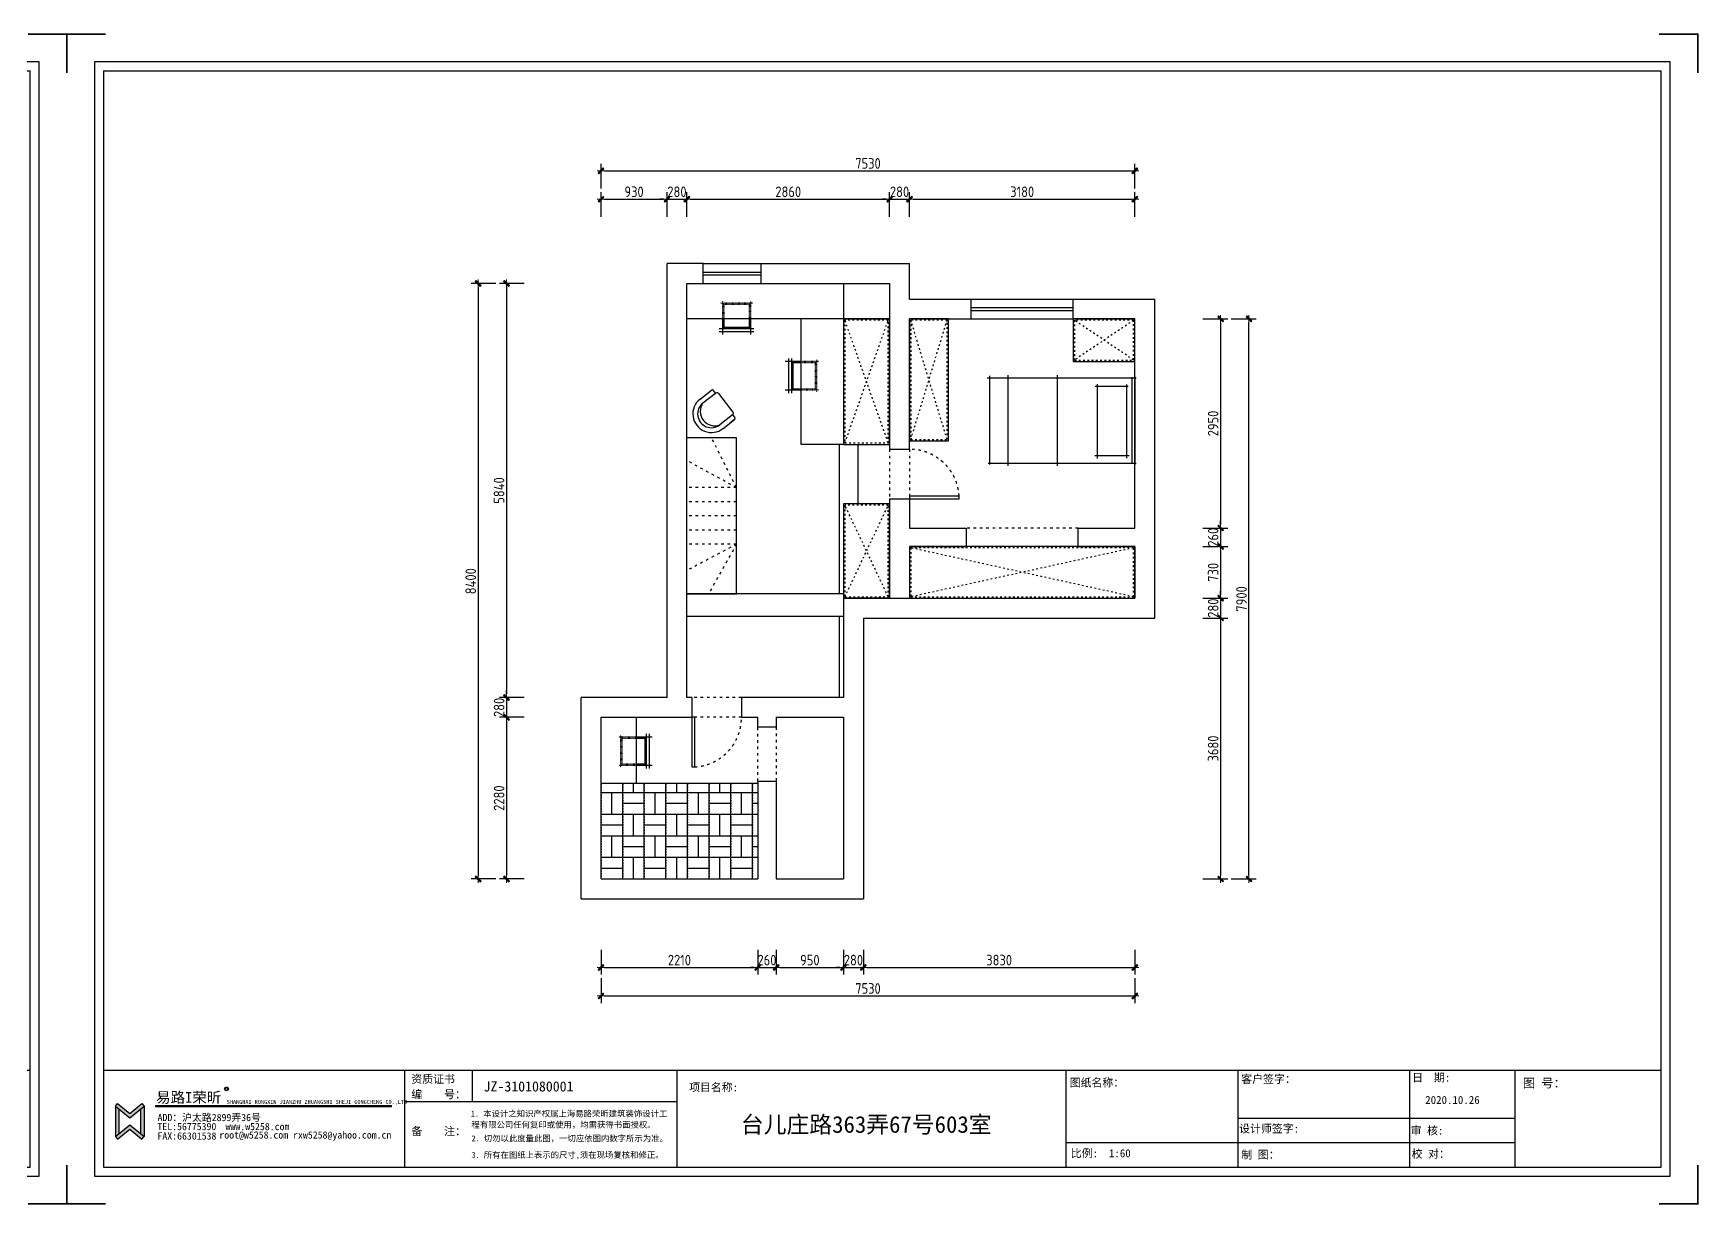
# Model space of a CAD drawing. Header units: millimetres. Extents: x -58733 to 427521, y -235734 to 553534.
# Drawn here: x 25250 to 48742, y 367952 to 384476 of the extents above; entities that cross this region are included whole.
import ezdxf

# ---------------------------------------------------------------- set-up
doc = ezdxf.new("R2010")
doc.units = ezdxf.units.MM
doc.linetypes.add('ACAD_ISO03W100', pattern=[30, 12, -18])
for name, color, linetype in [('00-墙体', 7, 'Continuous'), ('02-活动家具', 1, 'Continuous'), ('图框', 251, 'Continuous'), ('目录文字', 8, 'Continuous')]:
    doc.layers.add(name, color=color, linetype=linetype)
doc.layers.add('墙体', color=7, linetype='Continuous', lineweight=30)
doc.styles.add('CCD_DIM', font='ARCHS.SHX')
doc.styles.get("Standard").update_dxf_attribs({"font": 'simsun.ttc'})
doc.styles.add('YQ_DIM', font='SUPEROS.SHX', dxfattribs={"width": 0.8, "bigfont": 'HZDX.SHX'})
doc.styles.add('宋体', font='simsun.ttc', dxfattribs={"height": 120})
doc.styles.add('英文', font='simhei.ttf')
doc.styles.add('黑体', font='simhei.ttf')
doc.dimstyles.new('海龍1：50', dxfattribs={"dimscale": 50, "dimtxt": 3, "dimasz": 1, "dimexe": 2, "dimexo": 2, "dimgap": 0.6, "dimtad": 1, "dimdec": 0, "dimrnd": 5, "dimdsep": 46, "dimtxsty": 'CCD_DIM', "dimblk": 'WS-cj', "dimcen": 1, "dimclrd": 242, "dimclre": 242, "dimclrt": 2, "dimadec": 0, "dimazin": 2, "dimtfac": 1, "dimtdec": 0, "dimtix": 1, "dimtmove": 2, "dimatfit": 3, "dimldrblk": 'CCD_Leader_Arrow', "dimfxl": 5, "dimfxlon": 1, "dimtolj": 1, "dimarcsym": 0})

# ---------------------------------------------------------------- blocks, each defined once
blk = doc.blocks.new('WS-cj')
blk.add_hatch(color=1).paths.add_polyline_path([(0.59, 0.82), (-0.82, -0.59), (-0.59, -0.82), (0.82, 0.59)])
at = {"color": 1, "linetype": 'ByBlock', "lineweight": 0}
for p, q in [((-1.1, 0), (0, 0)), ((0, 0), (1.1, 0))]:
    blk.add_line(p, q, dxfattribs=at)
at = {"color": 1}
blk.add_lwpolyline([(0.59, 0.82), (-0.82, -0.59), (-0.59, -0.82), (0.82, 0.59)], close=True, dxfattribs=at)
blk = doc.blocks.new('*D380')
at = {"color": 242, "lineweight": -2}
for p, q in [((33259, 381885), (33259, 382235)), ((34189, 381885), (34189, 382235)), ((33309, 382135), (34139, 382135))]:
    blk.add_line(p, q, dxfattribs=at)
at = {"layer": 'Defpoints', "color": 0}
for p in [(34189, 382135), (33259, 381735), (34189, 381735)]:
    blk.add_point(p, dxfattribs=at)
at = {"color": 242, "lineweight": -2, "xscale": 50, "yscale": 50, "zscale": 50, "rotation": 180}
blk.add_blockref('WS-cj', (33259, 382135), dxfattribs=at)
at = {"color": 242, "lineweight": -2, "xscale": 50, "yscale": 50, "zscale": 50}
blk.add_blockref('WS-cj', (34189, 382135), dxfattribs=at)
at = {"color": 2, "insert": (33724, 382240), "char_height": 150, "attachment_point": 5, "style": 'CCD_DIM'}
blk.add_mtext('\\A1;930', dxfattribs=at)
blk = doc.blocks.new('CCD_Leader_Arrow')
at = {"color": 1, "linetype": 'ByBlock'}
blk.add_line((0, 0), (-1, 0), dxfattribs=at)
for points in [[(-0.86, 0.67), (-0.6, 0.85), (-0.24, 0), (0, 0)], [(-0.86, -0.67), (-0.6, -0.85), (-0.24, 0), (0, 0)]]:
    blk.add_solid(points, dxfattribs=at)
blk = doc.blocks.new('*D381')
at = {"color": 242, "lineweight": -2}
for p, q in [((34189, 381885), (34189, 382235)), ((34469, 381885), (34469, 382235)), ((34139, 382135), (34089, 382135)), ((34189, 382135), (34469, 382135)), ((34519, 382135), (34569, 382135))]:
    blk.add_line(p, q, dxfattribs=at)
at = {"layer": 'Defpoints', "color": 0}
for p in [(34469, 382135), (34189, 381735), (34469, 381735)]:
    blk.add_point(p, dxfattribs=at)
at = {"color": 242, "lineweight": -2, "xscale": 50, "yscale": 50, "zscale": 50}
blk.add_blockref('WS-cj', (34189, 382135), dxfattribs=at)
at = {"color": 242, "lineweight": -2, "xscale": 50, "yscale": 50, "zscale": 50, "rotation": 180}
blk.add_blockref('WS-cj', (34469, 382135), dxfattribs=at)
at = {"color": 2, "insert": (34329, 382240), "char_height": 150, "attachment_point": 5, "style": 'CCD_DIM'}
blk.add_mtext('\\A1;280', dxfattribs=at)
blk = doc.blocks.new('*D382')
at = {"color": 242, "lineweight": -2}
for p, q in [((34469, 381885), (34469, 382235)), ((37329, 381885), (37329, 382235)), ((34519, 382135), (37279, 382135))]:
    blk.add_line(p, q, dxfattribs=at)
at = {"layer": 'Defpoints', "color": 0}
for p in [(37329, 382135), (34469, 381735), (37329, 381735)]:
    blk.add_point(p, dxfattribs=at)
at = {"color": 242, "lineweight": -2, "xscale": 50, "yscale": 50, "zscale": 50, "rotation": 180}
blk.add_blockref('WS-cj', (34469, 382135), dxfattribs=at)
at = {"color": 242, "lineweight": -2, "xscale": 50, "yscale": 50, "zscale": 50}
blk.add_blockref('WS-cj', (37329, 382135), dxfattribs=at)
at = {"color": 2, "insert": (35899, 382240), "char_height": 150, "attachment_point": 5, "style": 'CCD_DIM'}
blk.add_mtext('\\A1;2860', dxfattribs=at)
blk = doc.blocks.new('*D383')
at = {"color": 242, "lineweight": -2}
for p, q in [((37329, 381885), (37329, 382235)), ((37609, 381885), (37609, 382235)), ((37279, 382135), (37229, 382135)), ((37329, 382135), (37609, 382135)), ((37659, 382135), (37709, 382135))]:
    blk.add_line(p, q, dxfattribs=at)
at = {"layer": 'Defpoints', "color": 0}
for p in [(37609, 382135), (37329, 381735), (37609, 381735)]:
    blk.add_point(p, dxfattribs=at)
at = {"color": 242, "lineweight": -2, "xscale": 50, "yscale": 50, "zscale": 50}
blk.add_blockref('WS-cj', (37329, 382135), dxfattribs=at)
at = {"color": 242, "lineweight": -2, "xscale": 50, "yscale": 50, "zscale": 50, "rotation": 180}
blk.add_blockref('WS-cj', (37609, 382135), dxfattribs=at)
at = {"color": 2, "insert": (37469, 382240), "char_height": 150, "attachment_point": 5, "style": 'CCD_DIM'}
blk.add_mtext('\\A1;280', dxfattribs=at)
blk = doc.blocks.new('*D384')
at = {"color": 242, "lineweight": -2}
for p, q in [((37609, 381885), (37609, 382235)), ((40789, 381885), (40789, 382235)), ((37659, 382135), (40739, 382135))]:
    blk.add_line(p, q, dxfattribs=at)
at = {"layer": 'Defpoints', "color": 0}
for p in [(40789, 382135), (37609, 381735), (40789, 381735)]:
    blk.add_point(p, dxfattribs=at)
at = {"color": 242, "lineweight": -2, "xscale": 50, "yscale": 50, "zscale": 50, "rotation": 180}
blk.add_blockref('WS-cj', (37609, 382135), dxfattribs=at)
at = {"color": 242, "lineweight": -2, "xscale": 50, "yscale": 50, "zscale": 50}
blk.add_blockref('WS-cj', (40789, 382135), dxfattribs=at)
at = {"color": 2, "insert": (39199, 382240), "char_height": 150, "attachment_point": 5, "style": 'CCD_DIM'}
blk.add_mtext('\\A1;3180', dxfattribs=at)
blk = doc.blocks.new('*D385')
at = {"color": 242, "lineweight": -2}
for p, q in [((33259, 382285), (33259, 382635)), ((33309, 382535), (40739, 382535)), ((40789, 382285), (40789, 382635))]:
    blk.add_line(p, q, dxfattribs=at)
at = {"layer": 'Defpoints', "color": 0}
for p in [(40789, 382535), (33259, 381735), (40789, 381735)]:
    blk.add_point(p, dxfattribs=at)
at = {"color": 242, "lineweight": -2, "xscale": 50, "yscale": 50, "zscale": 50, "rotation": 180}
blk.add_blockref('WS-cj', (33259, 382535), dxfattribs=at)
at = {"color": 242, "lineweight": -2, "xscale": 50, "yscale": 50, "zscale": 50}
blk.add_blockref('WS-cj', (40789, 382535), dxfattribs=at)
at = {"color": 2, "insert": (37024, 382640), "char_height": 150, "attachment_point": 5, "style": 'CCD_DIM'}
blk.add_mtext('\\A1;7530', dxfattribs=at)
blk = doc.blocks.new('*D386')
at = {"color": 242, "lineweight": -2}
for p, q in [((33259, 371547), (33259, 371197)), ((35469, 371547), (35469, 371197)), ((33309, 371297), (35419, 371297))]:
    blk.add_line(p, q, dxfattribs=at)
at = {"layer": 'Defpoints', "color": 0}
for p in [(33259, 371697), (35469, 371697), (35469, 371297)]:
    blk.add_point(p, dxfattribs=at)
at = {"color": 242, "lineweight": -2, "xscale": 50, "yscale": 50, "zscale": 50, "rotation": 180}
blk.add_blockref('WS-cj', (33259, 371297), dxfattribs=at)
at = {"color": 242, "lineweight": -2, "xscale": 50, "yscale": 50, "zscale": 50}
blk.add_blockref('WS-cj', (35469, 371297), dxfattribs=at)
at = {"color": 2, "insert": (34364, 371402), "char_height": 150, "attachment_point": 5, "style": 'CCD_DIM'}
blk.add_mtext('\\A1;2210', dxfattribs=at)
blk = doc.blocks.new('*D387')
at = {"color": 242, "lineweight": -2}
for p, q in [((35469, 371547), (35469, 371197)), ((35729, 371547), (35729, 371197)), ((35419, 371297), (35369, 371297)), ((35469, 371297), (35729, 371297)), ((35779, 371297), (35829, 371297))]:
    blk.add_line(p, q, dxfattribs=at)
at = {"layer": 'Defpoints', "color": 0}
for p in [(35469, 371697), (35729, 371697), (35729, 371297)]:
    blk.add_point(p, dxfattribs=at)
at = {"color": 242, "lineweight": -2, "xscale": 50, "yscale": 50, "zscale": 50}
blk.add_blockref('WS-cj', (35469, 371297), dxfattribs=at)
at = {"color": 242, "lineweight": -2, "xscale": 50, "yscale": 50, "zscale": 50, "rotation": 180}
blk.add_blockref('WS-cj', (35729, 371297), dxfattribs=at)
at = {"color": 2, "insert": (35599, 371402), "char_height": 150, "attachment_point": 5, "style": 'CCD_DIM'}
blk.add_mtext('\\A1;260', dxfattribs=at)
blk = doc.blocks.new('*D388')
at = {"color": 242, "lineweight": -2}
for p, q in [((35729, 371547), (35729, 371197)), ((36679, 371547), (36679, 371197)), ((35779, 371297), (36629, 371297))]:
    blk.add_line(p, q, dxfattribs=at)
at = {"layer": 'Defpoints', "color": 0}
for p in [(35729, 371697), (36679, 371697), (36679, 371297)]:
    blk.add_point(p, dxfattribs=at)
at = {"color": 242, "lineweight": -2, "xscale": 50, "yscale": 50, "zscale": 50, "rotation": 180}
blk.add_blockref('WS-cj', (35729, 371297), dxfattribs=at)
at = {"color": 242, "lineweight": -2, "xscale": 50, "yscale": 50, "zscale": 50}
blk.add_blockref('WS-cj', (36679, 371297), dxfattribs=at)
at = {"color": 2, "insert": (36204, 371402), "char_height": 150, "attachment_point": 5, "style": 'CCD_DIM'}
blk.add_mtext('\\A1;950', dxfattribs=at)
blk = doc.blocks.new('*D389')
at = {"color": 242, "lineweight": -2}
for p, q in [((36679, 371547), (36679, 371197)), ((36959, 371547), (36959, 371197)), ((36629, 371297), (36579, 371297)), ((36679, 371297), (36959, 371297)), ((37009, 371297), (37059, 371297))]:
    blk.add_line(p, q, dxfattribs=at)
at = {"layer": 'Defpoints', "color": 0}
for p in [(36679, 371697), (36959, 371697), (36959, 371297)]:
    blk.add_point(p, dxfattribs=at)
at = {"color": 242, "lineweight": -2, "xscale": 50, "yscale": 50, "zscale": 50}
blk.add_blockref('WS-cj', (36679, 371297), dxfattribs=at)
at = {"color": 242, "lineweight": -2, "xscale": 50, "yscale": 50, "zscale": 50, "rotation": 180}
blk.add_blockref('WS-cj', (36959, 371297), dxfattribs=at)
at = {"color": 2, "insert": (36819, 371402), "char_height": 150, "attachment_point": 5, "style": 'CCD_DIM'}
blk.add_mtext('\\A1;280', dxfattribs=at)
blk = doc.blocks.new('*D390')
at = {"color": 242, "lineweight": -2}
for p, q in [((36959, 371547), (36959, 371197)), ((40789, 371547), (40789, 371197)), ((37009, 371297), (40739, 371297))]:
    blk.add_line(p, q, dxfattribs=at)
at = {"layer": 'Defpoints', "color": 0}
for p in [(36959, 371697), (40789, 371697), (40789, 371297)]:
    blk.add_point(p, dxfattribs=at)
at = {"color": 242, "lineweight": -2, "xscale": 50, "yscale": 50, "zscale": 50, "rotation": 180}
blk.add_blockref('WS-cj', (36959, 371297), dxfattribs=at)
at = {"color": 242, "lineweight": -2, "xscale": 50, "yscale": 50, "zscale": 50}
blk.add_blockref('WS-cj', (40789, 371297), dxfattribs=at)
at = {"color": 2, "insert": (38874, 371402), "char_height": 150, "attachment_point": 5, "style": 'CCD_DIM'}
blk.add_mtext('\\A1;3830', dxfattribs=at)
blk = doc.blocks.new('*D391')
at = {"color": 242, "lineweight": -2}
for p, q in [((33259, 371147), (33259, 370797)), ((40789, 371147), (40789, 370797)), ((33309, 370897), (40739, 370897))]:
    blk.add_line(p, q, dxfattribs=at)
at = {"layer": 'Defpoints', "color": 0}
for p in [(33259, 371697), (40789, 371697), (40789, 370897)]:
    blk.add_point(p, dxfattribs=at)
at = {"color": 242, "lineweight": -2, "xscale": 50, "yscale": 50, "zscale": 50, "rotation": 180}
blk.add_blockref('WS-cj', (33259, 370897), dxfattribs=at)
at = {"color": 242, "lineweight": -2, "xscale": 50, "yscale": 50, "zscale": 50}
blk.add_blockref('WS-cj', (40789, 370897), dxfattribs=at)
at = {"color": 2, "insert": (37024, 371002), "char_height": 150, "attachment_point": 5, "style": 'CCD_DIM'}
blk.add_mtext('\\A1;7530', dxfattribs=at)
blk = doc.blocks.new('*D392')
at = {"color": 242, "lineweight": -2}
for p, q in [((32175, 380947), (31825, 380947)), ((31925, 380897), (31925, 375157)), ((32175, 375107), (31825, 375107))]:
    blk.add_line(p, q, dxfattribs=at)
at = {"layer": 'Defpoints', "color": 0}
for p in [(32325, 380947), (31925, 375107), (32325, 375107)]:
    blk.add_point(p, dxfattribs=at)
at = {"color": 242, "lineweight": -2, "xscale": 50, "yscale": 50, "zscale": 50}
for p, rotation in [((31925, 380947), 90), ((31925, 375107), 270)]:
    blk.add_blockref('WS-cj', p, dxfattribs=dict(at, rotation=rotation))
at = {"color": 2, "insert": (31820, 378027), "char_height": 150, "attachment_point": 5, "rotation": 90, "style": 'CCD_DIM'}
blk.add_mtext('\\A1;5840', dxfattribs=at)
blk = doc.blocks.new('*D393')
at = {"color": 242, "lineweight": -2}
for p, q in [((31925, 375157), (31925, 375207)), ((32175, 375107), (31825, 375107)), ((31925, 375107), (31925, 374827)), ((32175, 374827), (31825, 374827)), ((31925, 374777), (31925, 374727))]:
    blk.add_line(p, q, dxfattribs=at)
at = {"layer": 'Defpoints', "color": 0}
for p in [(32325, 375107), (31925, 374827), (32325, 374827)]:
    blk.add_point(p, dxfattribs=at)
at = {"color": 242, "lineweight": -2, "xscale": 50, "yscale": 50, "zscale": 50}
for p, rotation in [((31925, 375107), 270), ((31925, 374827), 90)]:
    blk.add_blockref('WS-cj', p, dxfattribs=dict(at, rotation=rotation))
at = {"color": 2, "insert": (31820, 374967), "char_height": 150, "attachment_point": 5, "rotation": 90, "style": 'CCD_DIM'}
blk.add_mtext('\\A1;280', dxfattribs=at)
blk = doc.blocks.new('*D394')
at = {"color": 242, "lineweight": -2}
for p, q in [((32175, 374827), (31825, 374827)), ((31925, 374777), (31925, 372597)), ((32175, 372547), (31825, 372547))]:
    blk.add_line(p, q, dxfattribs=at)
at = {"layer": 'Defpoints', "color": 0}
for p in [(32325, 374827), (31925, 372547), (32325, 372547)]:
    blk.add_point(p, dxfattribs=at)
at = {"color": 242, "lineweight": -2, "xscale": 50, "yscale": 50, "zscale": 50}
for p, rotation in [((31925, 374827), 90), ((31925, 372547), 270)]:
    blk.add_blockref('WS-cj', p, dxfattribs=dict(at, rotation=rotation))
at = {"color": 2, "insert": (31820, 373687), "char_height": 150, "attachment_point": 5, "rotation": 90, "style": 'CCD_DIM'}
blk.add_mtext('\\A1;2280', dxfattribs=at)
blk = doc.blocks.new('*D395')
at = {"color": 242, "lineweight": -2}
for p, q in [((31775, 380947), (31425, 380947)), ((31525, 380897), (31525, 372597)), ((31775, 372547), (31425, 372547))]:
    blk.add_line(p, q, dxfattribs=at)
at = {"layer": 'Defpoints', "color": 0}
for p in [(32325, 380947), (31525, 372547), (32325, 372547)]:
    blk.add_point(p, dxfattribs=at)
at = {"color": 242, "lineweight": -2, "xscale": 50, "yscale": 50, "zscale": 50}
for p, rotation in [((31525, 380947), 90), ((31525, 372547), 270)]:
    blk.add_blockref('WS-cj', p, dxfattribs=dict(at, rotation=rotation))
at = {"color": 2, "insert": (31420, 376747), "char_height": 150, "attachment_point": 5, "rotation": 90, "style": 'CCD_DIM'}
blk.add_mtext('\\A1;8400', dxfattribs=at)
blk = doc.blocks.new('*D396')
at = {"color": 242, "lineweight": -2}
for p, q in [((41748, 380447), (42098, 380447)), ((41998, 380397), (41998, 377547)), ((41748, 377497), (42098, 377497))]:
    blk.add_line(p, q, dxfattribs=at)
at = {"layer": 'Defpoints', "color": 0}
for p in [(41598, 380447), (41598, 377497), (41998, 377497)]:
    blk.add_point(p, dxfattribs=at)
at = {"color": 242, "lineweight": -2, "xscale": 50, "yscale": 50, "zscale": 50}
for p, rotation in [((41998, 380447), 90), ((41998, 377497), 270)]:
    blk.add_blockref('WS-cj', p, dxfattribs=dict(at, rotation=rotation))
at = {"color": 2, "insert": (41893, 378972), "char_height": 150, "attachment_point": 5, "rotation": 90, "style": 'CCD_DIM'}
blk.add_mtext('\\A1;2950', dxfattribs=at)
blk = doc.blocks.new('*D397')
at = {"color": 242, "lineweight": -2}
for p, q in [((41998, 377547), (41998, 377597)), ((41748, 377497), (42098, 377497)), ((41998, 377497), (41998, 377237)), ((41748, 377237), (42098, 377237)), ((41998, 377187), (41998, 377137))]:
    blk.add_line(p, q, dxfattribs=at)
at = {"layer": 'Defpoints', "color": 0}
for p in [(41598, 377497), (41598, 377237), (41998, 377237)]:
    blk.add_point(p, dxfattribs=at)
at = {"color": 242, "lineweight": -2, "xscale": 50, "yscale": 50, "zscale": 50}
for p, rotation in [((41998, 377497), 270), ((41998, 377237), 90)]:
    blk.add_blockref('WS-cj', p, dxfattribs=dict(at, rotation=rotation))
at = {"color": 2, "insert": (41893, 377367), "char_height": 150, "attachment_point": 5, "rotation": 90, "style": 'CCD_DIM'}
blk.add_mtext('\\A1;260', dxfattribs=at)
blk = doc.blocks.new('*D398')
at = {"color": 242, "lineweight": -2}
for p, q in [((41748, 377237), (42098, 377237)), ((41998, 377187), (41998, 376557)), ((41748, 376507), (42098, 376507))]:
    blk.add_line(p, q, dxfattribs=at)
at = {"layer": 'Defpoints', "color": 0}
for p in [(41598, 377237), (41598, 376507), (41998, 376507)]:
    blk.add_point(p, dxfattribs=at)
at = {"color": 242, "lineweight": -2, "xscale": 50, "yscale": 50, "zscale": 50}
for p, rotation in [((41998, 377237), 90), ((41998, 376507), 270)]:
    blk.add_blockref('WS-cj', p, dxfattribs=dict(at, rotation=rotation))
at = {"color": 2, "insert": (41893, 376872), "char_height": 150, "attachment_point": 5, "rotation": 90, "style": 'CCD_DIM'}
blk.add_mtext('\\A1;730', dxfattribs=at)
blk = doc.blocks.new('*D399')
at = {"color": 242, "lineweight": -2}
for p, q in [((41998, 376557), (41998, 376607)), ((41748, 376507), (42098, 376507)), ((41998, 376507), (41998, 376227)), ((41748, 376227), (42098, 376227)), ((41998, 376177), (41998, 376127))]:
    blk.add_line(p, q, dxfattribs=at)
at = {"layer": 'Defpoints', "color": 0}
for p in [(41598, 376507), (41598, 376227), (41998, 376227)]:
    blk.add_point(p, dxfattribs=at)
at = {"color": 242, "lineweight": -2, "xscale": 50, "yscale": 50, "zscale": 50}
for p, rotation in [((41998, 376507), 270), ((41998, 376227), 90)]:
    blk.add_blockref('WS-cj', p, dxfattribs=dict(at, rotation=rotation))
at = {"color": 2, "insert": (41893, 376367), "char_height": 150, "attachment_point": 5, "rotation": 90, "style": 'CCD_DIM'}
blk.add_mtext('\\A1;280', dxfattribs=at)
blk = doc.blocks.new('*D400')
at = {"color": 242, "lineweight": -2}
for p, q in [((41748, 376227), (42098, 376227)), ((41998, 376177), (41998, 372597)), ((41748, 372547), (42098, 372547))]:
    blk.add_line(p, q, dxfattribs=at)
at = {"layer": 'Defpoints', "color": 0}
for p in [(41598, 376227), (41598, 372547), (41998, 372547)]:
    blk.add_point(p, dxfattribs=at)
at = {"color": 242, "lineweight": -2, "xscale": 50, "yscale": 50, "zscale": 50}
for p, rotation in [((41998, 376227), 90), ((41998, 372547), 270)]:
    blk.add_blockref('WS-cj', p, dxfattribs=dict(at, rotation=rotation))
at = {"color": 2, "insert": (41893, 374387), "char_height": 150, "attachment_point": 5, "rotation": 90, "style": 'CCD_DIM'}
blk.add_mtext('\\A1;3680', dxfattribs=at)
blk = doc.blocks.new('*D401')
at = {"color": 242, "lineweight": -2}
for p, q in [((42148, 380447), (42498, 380447)), ((42398, 372597), (42398, 380397)), ((42148, 372547), (42498, 372547))]:
    blk.add_line(p, q, dxfattribs=at)
at = {"layer": 'Defpoints', "color": 0}
for p in [(41598, 380447), (42398, 380447), (41598, 372547)]:
    blk.add_point(p, dxfattribs=at)
at = {"color": 242, "lineweight": -2, "xscale": 50, "yscale": 50, "zscale": 50}
for p, rotation in [((42398, 380447), 90), ((42398, 372547), 270)]:
    blk.add_blockref('WS-cj', p, dxfattribs=dict(at, rotation=rotation))
at = {"color": 2, "insert": (42293, 376497), "char_height": 150, "attachment_point": 5, "rotation": 90, "style": 'CCD_DIM'}
blk.add_mtext('\\A1;7900', dxfattribs=at)
blk = doc.blocks.new('图框1比60')
h = blk.add_hatch(color=8)
edge = h.paths.add_edge_path()
edge.add_ellipse((163710, 45505), major_axis=(-0.2, 29.4), ratio=1, start_angle=269.6878, end_angle=449.6878)
edge.add_ellipse((163710, 45505), major_axis=(-0.2, 29.4), ratio=1, start_angle=89.5622, end_angle=269.5622)
edge = h.paths.add_edge_path(flags=16)
edge.add_ellipse((163710, 45505), major_axis=(0, 24.9), ratio=1, start_angle=269.966, end_angle=449.966)
edge.add_ellipse((163710, 45505), major_axis=(0, 24.9), ratio=1, start_angle=89.8872, end_angle=269.8872)
h = blk.add_hatch(color=8)
h.paths.add_polyline_path([(162213, 45056), (162434, 45236), (162401, 45277), (162213, 45124), (162025, 45277), (161992, 45236)])
h.paths.add_polyline_path([(162213, 44882), (162401, 44729), (162434, 44770), (162213, 44950), (161992, 44770), (162025, 44729)])
h = blk.add_hatch(color=8)
h.paths.add_polyline_path([(162044, 45193), (161992, 45236), (161992, 44770), (162044, 44813)])
h.paths.add_polyline_path([(162434, 45236), (162381, 45193), (162381, 44813), (162434, 44770)])
blk.add_hatch(color=8).paths.add_polyline_path([(162610, 45245), (162610, 45227), (166263, 45227), (166263, 45245)])
at = {"layer": '目录文字'}
h = blk.add_hatch(color=8, dxfattribs=at)
edge = h.paths.add_edge_path()
edge.add_ellipse((163710, 45505), major_axis=(-0.2, 29.4), ratio=1, start_angle=89.5622, end_angle=269.5622)
edge.add_ellipse((163710, 45505), major_axis=(-0.2, 29.4), ratio=1, start_angle=269.6621, end_angle=449.6621)
edge = h.paths.add_edge_path(flags=16)
edge.add_ellipse((163710, 45505), major_axis=(0, 24.9), ratio=1, start_angle=90.0288, end_angle=270.0288, ccw=False)
edge.add_ellipse((163710, 45505), major_axis=(0, 24.9), ratio=1, start_angle=-89.8872, end_angle=90.1128, ccw=False)
h.paths.add_polyline_path([(163689, 45539), (163733, 45539), (163733, 45472), (163689, 45472)], flags=9)
at = {"color": 8}
for p, q in [((176692, 45797), (176692, 44297)), ((161992, 45236), (162025, 45277)), ((161992, 45236), (161992, 44770)), ((161992, 45236), (162213, 45056)), ((162025, 45277), (162213, 45124)), ((162044, 45193), (162044, 44813)), ((162213, 45124), (162401, 45277)), ((162213, 45056), (162434, 45236)), ((162381, 45193), (162381, 44813)), ((162401, 45277), (162434, 45236)), ((162434, 45236), (162434, 44770)), ((166263, 45245), (162610, 45245)), ((166263, 45227), (162610, 45227)), ((166263, 45227), (166263, 45245)), ((161992, 44770), (162213, 44950)), ((162025, 44729), (162213, 44882)), ((162213, 44950), (162434, 44770)), ((162213, 44882), (162401, 44729)), ((161992, 44770), (162025, 44729)), ((162401, 44729), (162434, 44770))]:
    blk.add_line(p, q, dxfattribs=at)
blk.add_ellipse((163710, 45505, 0), major_axis=(0.1, 29.4), ratio=1, start_param=1.575118209033049, end_param=7.858303516212636, dxfattribs=at)
at = {"layer": '图框', "color": 121}
for p, q in [((161670, 61389), (161670, 44157)), ((186038, 61389), (161670, 61389)), ((186038, 44157), (186038, 61389)), ((161670, 44157), (186038, 44157))]:
    blk.add_line(p, q, dxfattribs=at)
at = {"layer": '图框', "color": 8}
for p, q in [((161809, 61249), (161809, 44297)), ((161809, 61249), (161809, 45797)), ((161809, 61249), (185898, 61249)), ((185898, 44297), (185898, 61249)), ((185898, 45797), (185898, 61249)), ((161809, 45797), (185898, 45797)), ((161809, 45797), (185898, 45797)), ((166465, 45797), (166465, 44297)), ((167511, 45797), (167511, 45305)), ((170675, 45797), (170675, 44297)), ((176692, 45797), (176692, 44297)), ((179360, 44297), (179360, 45797)), ((182010, 45797), (182010, 44297)), ((183644, 44297), (183644, 45797)), ((170675, 45305), (166465, 45305)), ((182010, 45047), (179360, 45047)), ((183644, 45047), (182010, 45047)), ((179360, 44672), (176692, 44672)), ((182010, 44672), (179360, 44672)), ((183644, 44672), (182010, 44672)), ((161809, 44297), (185898, 44297))]:
    blk.add_line(p, q, dxfattribs=at)
at = {"layer": '图框', "color": 121, "const_width": 28.3}
for points in [[(161841, 61818), (161241, 61818), (161241, 61217)], [(185866, 61818), (186467, 61818), (186467, 61217)], [(161841, 43728), (161241, 43728), (161241, 44329)], [(185866, 43728), (186467, 43728), (186467, 44329)]]:
    blk.add_lwpolyline(points, dxfattribs=at)
at = {"layer": '目录文字', "color": 8}
blk.add_line((162610, 45245), (162610, 45227), dxfattribs=at)
blk.add_ellipse((163710, 45505, 0), major_axis=(0.4, 24.9), ratio=1, start_param=1.571448490114663, end_param=7.854633797294249, dxfattribs=at)
for s, height, style, width, p in [('资质证书', 123.8, '宋体', 0.999898, (166569, 45595)), ('项目名称:', 123.3, '黑体', 0.999898, (170866, 45468)), ('图纸名称：', 123.3, '黑体', 0.999898, (176753, 45540)), ('客户签字：', 123.8, '宋体', 0.999898, (179405, 45596)), ('日  期:', 123.8, '宋体', 0.999898, (182048, 45618)), ('图 号：', 139.1, '宋体', 0.999898, (183761, 45526)), ('易路I荣昕', 164.1, '黑体', 0.999898, (162621, 45292)), ('R', 44.9, 'YQ_DIM', 0.8, (163698, 45483, 0)), ('SHANGHAI RONGXIN JIANZHU ZHUANGSHI SHEJI GONGCHENG CO.,LTD', 61.54, '英文', 0.999898, (163713, 45273)), ('编    号：', 123.8, '宋体', 0.999898, (166569, 45359)), ('2020.10.26', 123.8, '宋体', 0.999898, (182251, 45272)), ('ADD：沪太路2899弄36号', 111.72, '英文', 0.999898, (162644, 45007)), ('1. 本设计之知识产权属上海易路荣昕建筑装饰设计工', 92.51, '黑体', 0.999898, (167491, 45076)), ('台儿庄路363弄67号603室', 258.72, '宋体', 0.999898, (171666, 44826)), ('TEL:56775390', 111.72, '英文', 0.999898, (162641, 44867)), ('FAX:66301538', 111.72, '英文', 0.999898, (162642, 44721)), ('root@w5258.com rxw5258@yahoo.com.cn', 111.72, '英文', 0.999898, (163600, 44737)), ('www.w5258.com', 111.72, '英文', 0.999898, (163695, 44867)), ('备    注：', 123.8, '宋体', 0.999898, (166569, 44788)), ('程有限公司任何复印或使用，均需获得书面授权。', 92.51, '黑体', 0.999898, (167498, 44904)), ('设计师签字:', 123.8, '宋体', 0.999898, (179372, 44829)), ('审 核:', 123.8, '宋体', 0.999898, (182025, 44798)), ('2. 切勿以此度量此图，一切应依图内数字所示为准。', 92.51, '黑体', 0.999898, (167500, 44693)), ('比例:  1:60', 123.8, '宋体', 0.999898, (176769, 44448)), ('制 图：', 123.8, '宋体', 0.999898, (179407, 44425)), ('校 对：', 123.8, '宋体', 0.999898, (182041, 44438)), ('3. 所有在图纸上表示的尺寸,须在现场复核和修正。', 92.51, '黑体', 0.999898, (167500, 44438))]:
    blk.add_text(s, height=height, dxfattribs=dict(at, style=style, width=width)).set_placement(p)
at = {"layer": '目录文字', "width": 1}
blk.add_text('JZ-3101080001', height=157.18, dxfattribs=at).set_placement((167687, 45465))
blk = doc.blocks.new('A$C2EBB641D')
for p, q in [((267, 733), (267, 0)), ((333, 733), (333, 0)), ((533, 667), (200, 667)), ((200, 67), (533, 67))]:
    blk.add_line(p, q)
at = {"color": 250, "linetype": 'ACAD_ISO03W100', "ltscale": 0.1}
for p, q in [((867, 27), (867, 707)), ((907, 667), (533, 667)), ((853, 640), (533, 640)), ((840, 80), (840, 653)), ((533, 93), (853, 93)), ((533, 67), (907, 67))]:
    blk.add_line(p, q, dxfattribs=at)
at = {"color": 251}
for p, q in [((533, 640), (347, 640)), ((360, 653), (360, 80)), ((347, 93), (533, 93))]:
    blk.add_line(p, q, dxfattribs=at)
blk = doc.blocks.new('zw$DBEA')
for p, q in [((2102, 1237), (0, 1237)), ((36, 1266), (36, 20)), ((36, 1253), (36, 16)), ((2045, 30), (2045, 1248)), ((2086, 1253), (2086, 16)), ((16, 37), (2102, 37))]:
    blk.add_line(p, q)
at = {"color": 251}
for p, q in [((292, 1277), (292, 0)), ((987, 1277), (987, 0)), ((1526, 1121), (1990, 1121)), ((1556, 100), (1556, 1149)), ((1966, 1144), (1966, 106)), ((2003, 139), (1520, 139))]:
    blk.add_line(p, q, dxfattribs=at)
blk = doc.blocks.new('海龍01074094')
for p, q in [((-339, -357), (-33, -52)), ((21, -52), (66, -7)), ((291, -196), (101, -6)), ((101, -7), (172, -78)), ((-339, -410), (-384, -455)), ((-194, -681), (-384, -491))]:
    blk.add_line(p, q)
at = {"color": 251}
for p, q in [((21, -52), (229, -261)), ((-131, -619), (-339, -410))]:
    blk.add_line(p, q, dxfattribs=at)
for centre, radius, start, end in [((49, -440), 342, 224.8726, 44.8726), ((-6, -79), 38.1, 44.8726, 134.8726), ((84, -25), 25, 44.8726, 134.8726), ((-366, -473), 25, 134.8726, 224.8726), ((-312, -384), 38.1, 134.8726, 224.8726)]:
    blk.add_arc(centre, radius, start, end)
for centre, radius, start, end in [((49, -440), 254, 224.8726, 44.8726), ((-4, -387), 265, 241.1328, 28.6124)]:
    blk.add_arc(centre, radius, start, end, dxfattribs=at)

msp = doc.modelspace()

# ---------------------------------------------------------------- hatches: boundary and pattern name
h = msp.add_hatch()
h.set_pattern_fill('2X2BRIKS', color=251, scale=1.5)
h.set_pattern_definition([(0, (33259.18, 372547.3), (0, 304.8), [38.1, 0]), (0, (33259.18, 372699.7), (304.8, 304.8), [304.8, -304.8]), (90, (33259.18, 372547.3), (-304.8, 2e-14), [38.1, 0]), (90, (33716.38, 372547.3), (-304.8, 304.8), [304.8, -304.8])])
h.paths.add_polyline_path([(33259.2, 372547.3), (33259.2, 373897.3), (35469.2, 373897.3), (35469.2, 372547.3)])

# ---------------------------------------------------------------- linework, layer by layer
for p, q in [((34189.2, 375107.3), (34189.2, 381227.3)), ((34699.2, 381227.3), (34189.2, 381227.3)), ((34699.2, 380947.3), (34699.2, 381227.3)), ((35519.2, 380947.3), (35519.2, 381227.3)), ((35519.2, 381227.3), (37609.2, 381227.3)), ((37609.2, 380727.3), (37609.2, 381227.3)), ((34469.2, 375107.3), (34469.2, 380947.3)), ((34469.2, 380947.3), (34699.2, 380947.3)), ((35519.2, 380947.3), (37329.2, 380947.3)), ((36679.2, 380947.3), (36679.2, 380447.3)), ((37329.2, 380947.3), (37329.2, 378607.3)), ((37609.2, 380727.3), (38479.2, 380727.3)), ((38479.2, 380447.3), (38479.2, 380727.3)), ((39919.2, 380447.3), (39919.2, 380727.3)), ((39919.2, 380727.3), (41069.2, 380727.3)), ((41069.2, 376227.3), (41069.2, 380727.3)), ((36679.2, 380447.3), (37329.2, 380447.3)), ((37609.2, 378607.3), (37609.2, 380447.3)), ((37609.2, 380447.3), (38479.2, 380447.3)), ((39919.2, 380447.3), (40789.2, 380447.3)), ((40789.2, 377497.3), (40789.2, 380447.3)), ((37329.2, 378607.3), (37609.2, 378607.3)), ((37329.2, 377907.3), (37609.2, 377907.3)), ((37329.2, 377907.3), (37329.2, 376507.3)), ((37609.2, 377907.3), (37609.2, 377497.3)), ((37609.2, 377497.3), (38409.2, 377497.3)), ((38409.2, 377497.3), (38409.2, 377237.3)), ((39989.2, 377497.3), (40789.2, 377497.3)), ((39989.2, 377237.3), (39989.2, 377497.3)), ((37609.2, 377237.3), (37609.2, 376507.3)), ((37609.2, 377237.3), (38409.2, 377237.3)), ((39989.2, 377237.3), (40789.2, 377237.3)), ((40789.2, 377237.3), (40789.2, 376507.3)), ((37329.2, 376507.3), (36679.2, 376507.3)), ((36679.2, 376507.3), (36679.2, 375107.3)), ((37329.2, 376507.3), (40789.2, 376507.3)), ((36959.2, 376227.3), (36959.2, 372267.3)), ((36959.2, 376227.3), (41069.2, 376227.3)), ((32979.2, 372267.3), (32979.2, 375107.3)), ((34189.2, 375107.3), (32979.2, 375107.3)), ((34539.2, 375107.3), (34469.2, 375107.3)), ((34539.2, 375107.3), (34539.2, 374827.3)), ((36679.2, 375107.3), (35239.2, 375107.3)), ((35239.2, 375107.3), (35239.2, 374827.3)), ((33259.2, 372547.3), (33259.2, 374827.3)), ((33259.2, 374827.3), (34539.2, 374827.3)), ((35239.2, 374827.3), (35469.2, 374827.3)), ((35469.2, 374687.3), (35469.2, 374827.3)), ((35729.2, 374827.3), (36679.2, 374827.3)), ((35729.2, 374827.3), (35729.2, 374687.3)), ((36679.2, 374827.3), (36679.2, 372547.3)), ((35729.2, 374687.3), (35469.2, 374687.3)), ((35469.2, 373927.3), (35729.2, 373927.3)), ((35469.2, 373927.3), (35469.2, 372547.3)), ((35729.2, 373927.3), (35729.2, 372547.3)), ((33259.2, 372547.3), (35469.2, 372547.3)), ((35729.2, 372547.3), (36679.2, 372547.3)), ((32979.2, 372267.3), (36959.2, 372267.3))]:
    msp.add_line(p, q)
at = {"color": 12}
for p, q in [((34699.2, 381227.3), (35519.2, 381227.3)), ((34699.2, 380947.3), (35519.2, 380947.3)), ((38479.2, 380727.3), (39919.2, 380727.3)), ((38479.2, 380447.3), (39919.2, 380447.3))]:
    msp.add_line(p, q, dxfattribs=at)
at = {"color": 251}
for p, q in [((36619.2, 378677.3), (36619.2, 376567.3)), ((36879.2, 378677.3), (36879.2, 377837.3)), ((36679.2, 376567.3), (34469.2, 376567.3)), ((36679.2, 376247.3), (34469.2, 376247.3)), ((36619.2, 376247.3), (36619.2, 375107.3))]:
    msp.add_line(p, q, dxfattribs=at)
at = {"layer": '00-墙体', "color": 42}
for p, q in [((34699.2, 381107.3), (35519.2, 381107.3)), ((34699.2, 381067.3), (35519.2, 381067.3)), ((38479.2, 380607.3), (39919.2, 380607.3)), ((38479.2, 380567.3), (39919.2, 380567.3))]:
    msp.add_line(p, q, dxfattribs=at)
at = {"layer": '02-活动家具'}
for p, q in [((36679.2, 380447.3), (34469.2, 380447.3)), ((36079.2, 378677.3), (36079.2, 380447.3)), ((35169.2, 378767.3), (34469.2, 378767.3)), ((35169.2, 376567.3), (35169.2, 378767.3)), ((36679.2, 378677.3), (36079.2, 378677.3)), ((34469.2, 376567.3), (35169.2, 376567.3)), ((33759.2, 373897.3), (33759.2, 374827.3)), ((33259.2, 373897.3), (35469.2, 373897.3))]:
    msp.add_line(p, q, dxfattribs=at)
at = {"layer": '02-活动家具', "color": 251, "linetype": 'ACAD_ISO03W100', "ltscale": 2}
for p, q in [((36699.2, 378697.3), (37309.2, 380427.3)), ((37309.2, 378697.3), (36699.2, 380427.3)), ((37629.2, 378747.3), (38139.2, 380427.3)), ((38139.2, 378747.3), (37629.2, 380427.3)), ((40769.2, 379867.3), (39939.2, 380427.3)), ((40769.2, 380427.3), (39939.2, 379867.3)), ((36699.2, 376527.3), (37309.2, 377817.3)), ((37309.2, 376527.3), (36699.2, 377817.3)), ((40769.2, 376527.3), (37629.2, 377217.3)), ((40769.2, 377217.3), (37629.2, 376527.3))]:
    msp.add_line(p, q, dxfattribs=at)
at = {"layer": '02-活动家具', "color": 8, "linetype": 'ACAD_ISO03W100', "ltscale": 3}
for p, q in [((35169.2, 378067.3), (34819.2, 378767.3)), ((37329.2, 378607.3), (37329.2, 377907.3)), ((37609.2, 378607.3), (37609.2, 377907.3)), ((35169.2, 378067.3), (34469.2, 378448.6)), ((35169.2, 378067.3), (34469.2, 378067.3)), ((35169.2, 377867.3), (34469.2, 377867.3)), ((35169.2, 377667.3), (34469.2, 377667.3)), ((35169.2, 377467.3), (34469.2, 377467.3)), ((39989.2, 377497.3), (38409.2, 377497.3)), ((35169.2, 377267.3), (34469.2, 377267.3)), ((35169.2, 377267.3), (34469.2, 376898.3)), ((35169.2, 377267.3), (34773.1, 376567.3)), ((35239.2, 375107.3), (34539.2, 375107.3)), ((35239.2, 374827.3), (34539.2, 374827.3)), ((35469.2, 373927.3), (35469.2, 374687.3)), ((35729.2, 374687.3), (35729.2, 373927.3))]:
    msp.add_line(p, q, dxfattribs=at)
at = {"layer": '02-活动家具'}
for points in [[(37329.2, 380447.3), (36679.2, 380447.3), (36679.2, 378677.3), (37329.2, 378677.3)], [(38159.2, 380447.3), (37609.2, 380447.3), (37609.2, 378727.3), (38159.2, 378727.3)], [(39919.2, 380447.3), (39919.2, 379847.3), (40789.2, 379847.3), (40789.2, 380447.3)], [(37329.2, 377837.3), (36679.2, 377837.3), (36679.2, 376507.3), (37329.2, 376507.3)], [(37609.2, 377907.3), (38309.2, 377907.3), (38309.2, 377947.3), (37609.2, 377947.3)], [(37609.2, 377237.3), (37609.2, 376507.3), (40789.2, 376507.3), (40789.2, 377237.3)], [(34539.2, 374827.3), (34539.2, 374127.3), (34579.2, 374127.3), (34579.2, 374827.3)]]:
    msp.add_lwpolyline(points, close=True, dxfattribs=at)
at = {"layer": '02-活动家具', "color": 251, "linetype": 'ACAD_ISO03W100', "ltscale": 2}
for points in [[(37309.2, 380427.3), (36699.2, 380427.3), (36699.2, 378697.3), (37309.2, 378697.3)], [(38139.2, 380427.3), (37629.2, 380427.3), (37629.2, 378747.3), (38139.2, 378747.3)], [(39939.2, 380427.3), (39939.2, 379867.3), (40769.2, 379867.3), (40769.2, 380427.3)], [(37309.2, 377817.3), (36699.2, 377817.3), (36699.2, 376527.3), (37309.2, 376527.3)], [(37629.2, 377217.3), (37629.2, 376527.3), (40769.2, 376527.3), (40769.2, 377217.3)]]:
    msp.add_lwpolyline(points, close=True, dxfattribs=at)
at = {"layer": '02-活动家具', "color": 8, "linetype": 'ACAD_ISO03W100', "ltscale": 3}
for centre, start, end in [((37613.6, 377910.8), 3.00691, 90.36246), ((34542.6, 374822.9), 273.00691, 0.36246)]:
    msp.add_arc(centre, 696.6, start, end, dxfattribs=at)

# ---------------------------------------------------------------- block references
at = {"layer": '02-活动家具'}
for name, p, xscale, yscale, zscale, rotation in [('A$C2EBB641D', (35415.2, 380091.7), 0.6666666666669698, 0.6666666666669698, 0.6666666666669698, 90.00000000000031), ('海龍01074094', (35156, 379103.8), 0.7679999999998665, 0.7679999999998665, 0.7679999999998665, 263.0225290500877), ('A$C2EBB641D', (34114.7, 374104.9), -0.6666666666669698, 0.6666666666669698, 0.6666666666666666, 359.9999999999999)]:
    msp.add_blockref(name, p, dxfattribs=dict(at, xscale=xscale, yscale=yscale, zscale=zscale, rotation=rotation))
at = {"layer": '02-活动家具', "xscale": 0.6666666666669698, "yscale": 0.6666666666669698, "zscale": 0.6666666666669698}
msp.add_blockref('A$C2EBB641D', (35723.6, 379400.8), dxfattribs=at)
at = {"layer": '02-活动家具'}
msp.add_blockref('zw$DBEA', (38703.7, 378376), dxfattribs=at)
at = {"layer": '墙体', "color": 0, "xscale": 0.9120113186390109, "yscale": 0.9120113186390109, "zscale": 0.9120113186390109}
for p in [(-144336.5, 328084.3), (-121330.3, 328084.3)]:
    msp.add_blockref('图框1比60', p, dxfattribs=at)

# ---------------------------------------------------------------- dimensions: what is measured, and where the dimension line sits
for base, p1, p2, picture, middle in [((40789.2, 382535.1), (33259.2, 381735.1), (40789.2, 381735.1), '*D385', (37024.2, 382640.1)), ((34189.2, 382135.1), (33259.2, 381735.1), (34189.2, 381735.1), '*D380', (33724.2, 382240.1)), ((34469.2, 382135.1), (34189.2, 381735.1), (34469.2, 381735.1), '*D381', (34329.2, 382240.1)), ((37329.2, 382135.1), (34469.2, 381735.1), (37329.2, 381735.1), '*D382', (35899.2, 382240.1)), ((37609.2, 382135.1), (37329.2, 381735.1), (37609.2, 381735.1), '*D383', (37469.2, 382240.1)), ((40789.2, 382135.1), (37609.2, 381735.1), (40789.2, 381735.1), '*D384', (39199.2, 382240.1)), ((35469.2, 371296.9), (33259.2, 371696.9), (35469.2, 371696.9), '*D386', (34364.2, 371401.9)), ((40789.2, 370896.9), (33259.2, 371696.9), (40789.2, 371696.9), '*D391', (37024.2, 371001.9)), ((35729.2, 371296.9), (35469.2, 371696.9), (35729.2, 371696.9), '*D387', (35599.2, 371401.9)), ((36679.2, 371296.9), (35729.2, 371696.9), (36679.2, 371696.9), '*D388', (36204.2, 371401.9)), ((36959.2, 371296.9), (36679.2, 371696.9), (36959.2, 371696.9), '*D389', (36819.2, 371401.9)), ((40789.2, 371296.9), (36959.2, 371696.9), (40789.2, 371696.9), '*D390', (38874.2, 371401.9))]:
    dim = msp.add_linear_dim(base=base, p1=p1, p2=p2, dimstyle='海龍1：50')
    dim.commit()
    dim.dimension.update_dxf_attribs({"geometry": picture, "text_midpoint": middle})
for base, p1, p2, picture, middle in [((31525.3, 372547.3), (32325.3, 380947.3), (32325.3, 372547.3), '*D395', (31420.3, 376747.3)), ((31925.3, 375107.3), (32325.3, 380947.3), (32325.3, 375107.3), '*D392', (31820.3, 378027.3)), ((41997.9, 377497.3), (41597.9, 380447.3), (41597.9, 377497.3), '*D396', (41892.9, 378972.3)), ((42397.9, 380447.3), (41597.9, 372547.3), (41597.9, 380447.3), '*D401', (42292.9, 376497.3)), ((41997.9, 377237.3), (41597.9, 377497.3), (41597.9, 377237.3), '*D397', (41892.9, 377367.3)), ((41997.9, 376507.3), (41597.9, 377237.3), (41597.9, 376507.3), '*D398', (41892.9, 376872.3)), ((41997.9, 376227.3), (41597.9, 376507.3), (41597.9, 376227.3), '*D399', (41892.9, 376367.3)), ((41997.9, 372547.3), (41597.9, 376227.3), (41597.9, 372547.3), '*D400', (41892.9, 374387.3)), ((31925.3, 374827.3), (32325.3, 375107.3), (32325.3, 374827.3), '*D393', (31820.3, 374967.3)), ((31925.3, 372547.3), (32325.3, 374827.3), (32325.3, 372547.3), '*D394', (31820.3, 373687.3))]:
    dim = msp.add_linear_dim(base=base, p1=p1, p2=p2, angle=90, dimstyle='海龍1：50')
    dim.commit()
    dim.dimension.update_dxf_attribs({"geometry": picture, "text_midpoint": middle})

doc.saveas('drawing.dxf')
